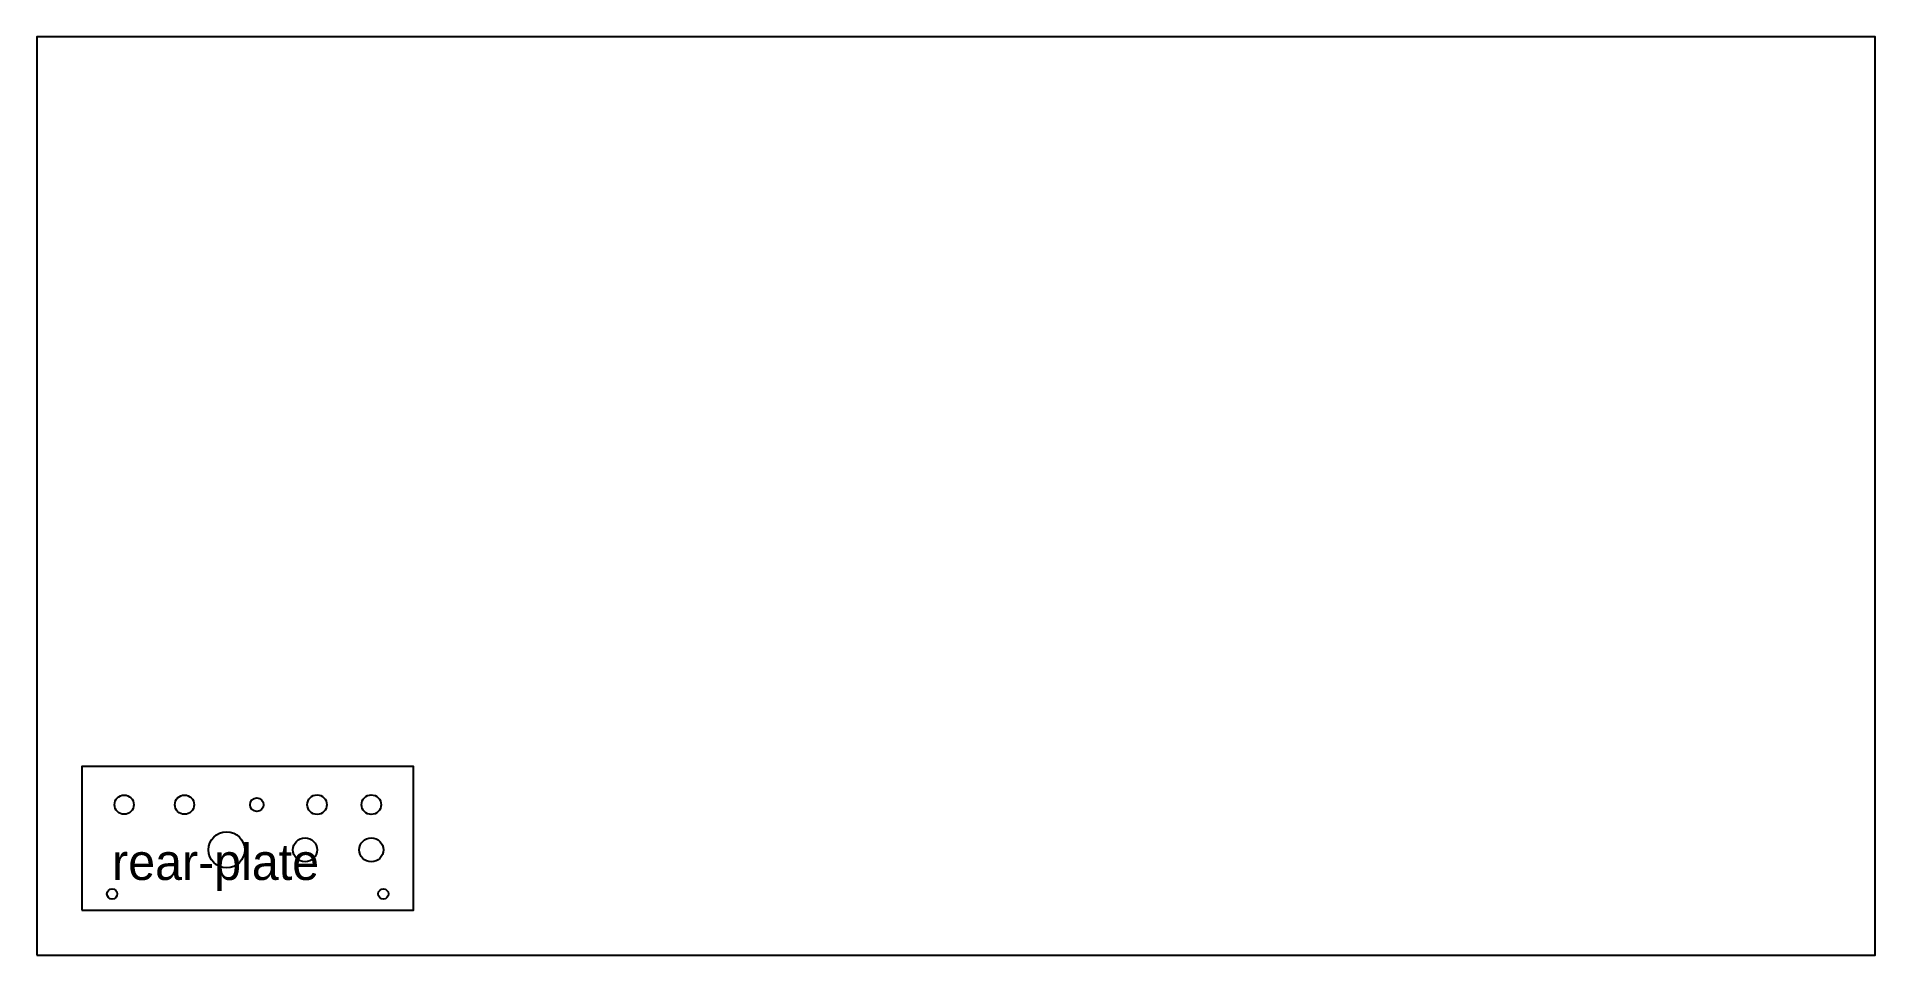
# Model space of a CAD drawing. Header units: millimetres. Extents: x 0 to 610, y 0 to 305.
import ezdxf

# ---------------------------------------------------------------- set-up
doc = ezdxf.new("R2010")
doc.units = ezdxf.units.MM
doc.layers.add('CUT_INSIDE', color=5, linetype='Continuous')
doc.layers.add('CUT_OUTSIDE', color=1, linetype='Continuous')

msp = doc.modelspace()

# ---------------------------------------------------------------- linework, layer by layer
at = {"layer": 'CUT_INSIDE'}
for centre, radius in [((29, 50), 3.2), ((49, 50), 3.2), ((73, 50), 2.25), ((93, 50), 3.25), ((111, 50), 3.25), ((63, 35), 6), ((89, 35), 4), ((111, 35), 4), ((25, 20.35), 1.7), ((115, 20.35), 1.7)]:
    msp.add_circle(centre, radius, dxfattribs=at)
at = {"layer": 'CUT_OUTSIDE'}
msp.add_lwpolyline([(15, 15), (125, 15), (125, 62.7), (15, 62.7), (15, 15)], close=True, dxfattribs=at)
at = {"layer": 'SHEET_EDGE'}
msp.add_lwpolyline([(0, 0), (610, 0), (610, 305), (0, 305)], close=True, dxfattribs=at)

# ---------------------------------------------------------------- texts
at = {"layer": 'NOTES'}
msp.add_text('rear-plate', height=12, dxfattribs=at).set_placement((25, 25))

doc.saveas('drawing.dxf')
